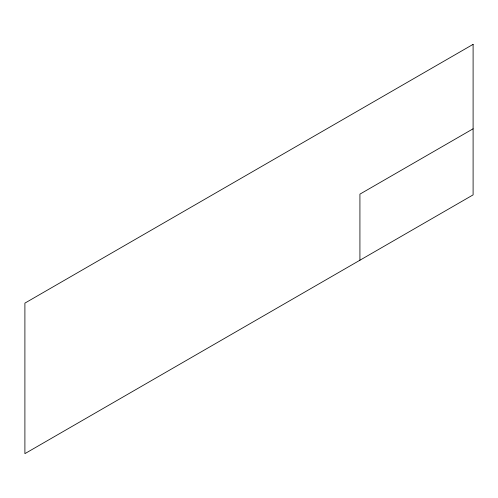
<?xml version="1.0" encoding="UTF-8"?>
<svg xmlns="http://www.w3.org/2000/svg" width="498" height="498" viewBox="0 0 498 498"><rect width="100%" height="100%" fill="white"/><g stroke="black" fill="none" stroke-linecap="round" stroke-linejoin="round"><path stroke-width="0.75" d="M473.1 128.795L359.923 194.139L359.923 260.224M473.1 44.353L24.9 303.12L24.9 453.647L473.1 194.88L473.1 44.353"/></g></svg>
